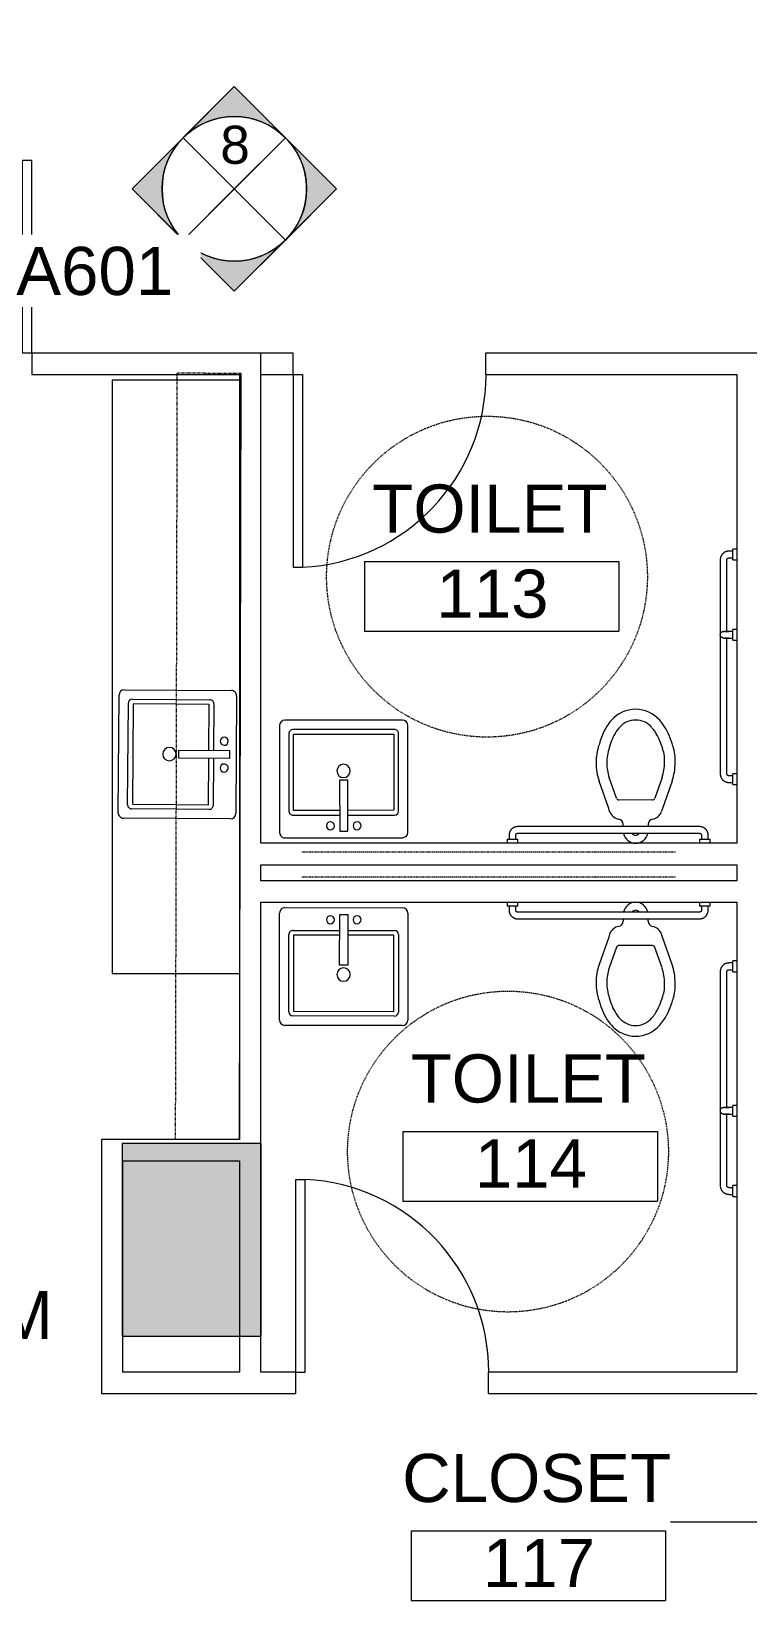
# Model space of a CAD drawing. Header units: inches. Extents: x 41 to 1584, y -595 to 378.
# Drawn here: x 1015.9 to 1149.9, y -391.8 to -98.4 of the extents above; entities that cross this region are included whole.
import ezdxf

# ---------------------------------------------------------------- set-up
doc = ezdxf.new("R2010")
doc.units = ezdxf.units.IN
doc.header["$MEASUREMENT"] = 0
for name, pattern in [('Demolished 3_16_', [0.28125, 0.1875, -0.09375]), ('Hidden 1_8_', [0.1875, 0.125, -0.0625]), ('Overhead', [0.15625, 0.09375, -0.0625])]:
    doc.linetypes.add(name, pattern=pattern)
for name, color, linetype, lineweight in [('A-AREA-IDEN', 2, 'Continuous', 20), ('A-DETL', 90, 'Continuous', 9), ('A-DETL-DEMO', 6, 'Demolished 3_16_', 9), ('A-DETL-GENF', 92, 'Continuous', 9), ('A-DETL-HDLN', 90, 'Hidden 1_8_', 9), ('A-DOOR', 31, 'Continuous', 13), ('A-WALL', 113, 'Continuous', 13), ('G-ANNO-SYMB', 111, 'Continuous', 9), ('P-SANR-FIXT', 6, 'Continuous', 13), ('Q-CASE', 31, 'Continuous', 13), ('Q-SPCQ', 91, 'Continuous', 13)]:
    doc.layers.add(name, color=color, linetype=linetype, lineweight=lineweight)
doc.styles.add('Arial_1', font='arial.ttf', dxfattribs={"height": 9})
doc.styles.add('Arial_2', font='arial.ttf', dxfattribs={"height": 7.125})

# ---------------------------------------------------------------- blocks, each defined once
blk = doc.blocks.new('Upper Cabinet - Standard Upper Cabinet-2101312-New Construction - Partition Plan')
at = {"layer": 'Q-CASE'}
blk.add_line((95.92, 0), (-47.26, 0), dxfattribs=at)
at = {"layer": 'Q-CASE', "linetype": 'Overhead', "lineweight": 9}
for p, q in [((-47.26, 0), (-47.26, -12)), ((95.92, -12), (95.92, 0)), ((-47.26, -12), (95.92, -12))]:
    blk.add_line(p, q, dxfattribs=at)
blk = doc.blocks.new('Sink-Single - 2D - Default-492951-New Construction - Partition Plan')
at = {"layer": 'P-SANR-FIXT'}
for p, q in [((-11, 23.5), (11, 23.5)), ((-12, 12.19), (-12, 22.5)), ((-0.76, 12.75), (-0.76, 22.25)), ((-0.76, 22.25), (0.74, 22.25)), ((0.74, 22.25), (0.74, 12.75)), ((12, 22.5), (12, 12.31)), ((-10.25, 12.2), (-10.25, 18.5)), ((-9.5, 19.25), (-0.76, 19.25)), ((-0.76, 18.37), (-9.37, 18.37)), ((-9.37, 18.37), (-9.37, 12.21)), ((0.74, 19.25), (9.5, 19.25)), ((9.38, 18.37), (0.74, 18.37)), ((9.38, 12.29), (9.38, 18.37)), ((10.25, 18.5), (10.25, 12.3)), ((-12, 2.5), (-12, 12.19)), ((-10.25, 4), (-10.25, 12.2)), ((-9.37, 12.21), (-9.37, 4.13)), ((0.74, 12.75), (-0.76, 12.75)), ((9.38, 4.13), (9.38, 12.29)), ((10.25, 12.3), (10.25, 4)), ((12, 12.31), (12, 2.5)), ((9.5, 3.25), (-9.5, 3.25)), ((-9.37, 4.13), (9.38, 4.13)), ((11, 1.5), (-11, 1.5))]:
    blk.add_line(p, q, dxfattribs=at)
for centre, radius, start, end in [((-11, 22.5), 1, 90, 135), ((11, 22.5), 1, 0, 90), ((-11, 22.5), 1, 135, 180), ((-2.5, 21.25), 0.75, 0, 180), ((-2.5, 21.25), 0.75, 180, 0), ((2.5, 21.25), 0.75, 135, 180), ((2.5, 21.25), 0.75, 180, 0), ((2.5, 21.25), 0.75, 0, 135), ((-9.5, 18.5), 0.75, 135, 180), ((-9.5, 18.5), 0.75, 90, 135), ((9.5, 18.5), 0.75, 45, 90), ((9.5, 18.5), 0.75, 0, 45), ((-0.03, 11), 1.25, 0, 180), ((-0.03, 11), 1.25, 180, 0), ((-9.5, 4), 0.75, 180, 270), ((9.5, 4), 0.75, 270, 0), ((-11, 2.5), 1, 180, 270), ((11, 2.5), 1, 270, 360)]:
    blk.add_arc(centre, radius, start, end, dxfattribs=at)
blk = doc.blocks.new('Single-Flush - 36_ x 84_-1510128-New Construction - Partition Plan')
at = {"layer": 'A-DOOR', "color": 7, "lineweight": 20}
for p, q in [((16.25, 2), (16.25, 38.02)), ((18, 38.02), (16.25, 38.02)), ((18, 2), (18, 38.02)), ((18, 2), (16.25, 2))]:
    blk.add_line(p, q, dxfattribs=at)
at = {"layer": 'A-DOOR', "lineweight": 9}
blk.add_arc((18, 2), 36.07, 92.7812, 180, dxfattribs=at)
blk = doc.blocks.new('Counter Top _No Backsplash_ - Standard Counter Top-2102570-New Construction - Partition Plan')
at = {"layer": 'Q-CASE'}
for p, q in [((63.75, 0), (-47.26, 0)), ((-47.26, 0), (-47.26, -11.84)), ((63.75, 0), (63.75, -12.09)), ((-47.26, -11.84), (-47.26, -23.81)), ((63.75, -12.09), (63.75, -23.81))]:
    blk.add_line(p, q, dxfattribs=at)
blk = doc.blocks.new('Single-Flush - 36_ x 84_-1509972-New Construction - Partition Plan')
at = {"layer": 'A-DOOR', "color": 7, "lineweight": 20}
for p, q in [((16.25, -2), (16.25, -38.02)), ((18, -2), (16.25, -2)), ((18, -2), (18, -38.02)), ((18, -38.02), (16.25, -38.02))]:
    blk.add_line(p, q, dxfattribs=at)
at = {"layer": 'A-DOOR', "lineweight": 9}
blk.add_arc((18, -2), 36.07, 180, 267.2188, dxfattribs=at)
blk = doc.blocks.new('Sink-Single - 2D - Default-V8-New Construction - Partition Plan')
at = {"layer": 'P-SANR-FIXT'}
for p, q in [((-11, 23.5), (11, 23.5)), ((-12, 2.5), (-12, 22.5)), ((-0.76, 12.75), (-0.76, 22.25)), ((-0.76, 22.25), (0.74, 22.25)), ((0.74, 22.25), (0.74, 12.75)), ((12, 22.5), (12, 2.5)), ((-10.25, 4), (-10.25, 18.5)), ((-9.5, 19.25), (-0.76, 19.25)), ((-0.76, 18.37), (-9.37, 18.37)), ((-9.37, 18.37), (-9.37, 4.13)), ((0.74, 19.25), (9.5, 19.25)), ((9.38, 18.37), (0.74, 18.37)), ((9.38, 4.13), (9.38, 18.37)), ((10.25, 18.5), (10.25, 4)), ((0.74, 12.75), (-0.76, 12.75)), ((9.5, 3.25), (-9.5, 3.25)), ((-9.37, 4.13), (9.38, 4.13)), ((11, 1.5), (-11, 1.5))]:
    blk.add_line(p, q, dxfattribs=at)
for centre, radius, start, end in [((-11, 22.5), 1, 90, 180), ((11, 22.5), 1, 0, 90), ((-2.5, 21.25), 0.75, 0, 180), ((-2.5, 21.25), 0.75, 180, 0), ((2.5, 21.25), 0.75, 0, 180), ((2.5, 21.25), 0.75, 180, 0), ((-9.5, 18.5), 0.75, 90, 180), ((9.5, 18.5), 0.75, 0, 90), ((-0.03, 11), 1.25, 0, 180), ((-0.03, 11), 1.25, 180, 0), ((-9.5, 4), 0.75, 180, 270), ((9.5, 4), 0.75, 270, 0), ((-11, 2.5), 1, 180, 270), ((11, 2.5), 1, 270, 360)]:
    blk.add_arc(centre, radius, start, end, dxfattribs=at)
blk = doc.blocks.new('Toilet - Wall-Mounted_Tankless - 2D - ADA-825458-New Construction - Partition Plan')
at = {"layer": 'P-SANR-FIXT'}
for p, q in [((-2.31, -3.11), (-2.31, -3.55)), ((2.31, -3.55), (2.31, -3.1)), ((-5.04, -6.5), (-6.84, -11.63)), ((-4.86, -5.97), (-5.04, -6.5)), ((-3.6, -8.43), (-4.95, -12.28)), ((3.13, -8.09), (-3.13, -8.09)), ((4.95, -12.28), (3.6, -8.43)), ((5.04, -6.5), (4.86, -5.97)), ((6.84, -11.63), (5.04, -6.5))]:
    blk.add_line(p, q, dxfattribs=at)
for centre, radius, start, end in [((0, -2.31), 2.31, 11.7585, 168.344), ((0, -2.31), 0.811, 36.5995, 142.7674), ((-2.77, -6.68), 2.21, 100.2494, 161.027), ((-3.35, -3.48), 1.04, 280.2494, 356.2081), ((3.35, -3.48), 1.04, 183.7919, 259.7506), ((2.77, -6.68), 2.21, 18.973, 79.7506), ((-3.13, -8.59), 0.5, 90, 160.6685), ((3.13, -8.59), 0.5, 19.3315, 90), ((3.12, -15.03), 10.52, 161.1646, 180), ((-3.12, -15.03), 10.52, 360, 18.8354), ((3.12, -15.03), 8.52, 161.2198, 180), ((-3.12, -15.03), 8.52, 359.5484, 18.7802), ((3.12, -15.03), 10.52, 180, 198.8354), ((3.12, -15.03), 8.52, 180, 199.2848), ((-6.53, -14.47), 12.01, 327.8381, 345.0642), ((-0.62, -15.56), 6.05, 340.5901, 4.3884), ((-0.62, -15.56), 8.05, 341.1646, 3.7754), ((5.91, -15.01), 13.2, 194.9626, 211.7838), ((5.91, -15.01), 11.2, 194.6127, 211.5272), ((-6.53, -14.47), 14.01, 327.6462, 344.7553), ((3.98, -15.55), 11.29, 214.6359, 221.2014), ((0, -19.04), 6, 221.2014, 318.7986), ((3.98, -15.55), 9.29, 214.9406, 221.2014), ((0, -19.04), 4, 221.2014, 318.7986), ((-3.98, -15.55), 9.29, 318.7986, 325.121), ((-3.98, -15.55), 11.29, 318.7986, 325.3641)]:
    blk.add_arc(centre, radius, start, end, dxfattribs=at)
blk = doc.blocks.new('Sink-Single - 2D - Default-1642245-New Construction - Partition Plan')
at = {"layer": 'P-SANR-FIXT'}
for p, q in [((-12, -2.5), (-12, -22.5)), ((11, -1.5), (-11, -1.5)), ((12, -22.5), (12, -2.5)), ((-10.25, -4), (-10.25, -18.5)), ((9.5, -3.25), (-9.5, -3.25)), ((-9.37, -18.37), (-9.37, -4.13)), ((-9.37, -4.13), (9.38, -4.13)), ((9.38, -4.13), (9.38, -18.37)), ((10.25, -18.5), (10.25, -4)), ((0.74, -12.75), (-0.76, -12.75)), ((-0.76, -12.75), (-0.76, -22.25)), ((0.74, -22.25), (0.74, -12.75)), ((-9.5, -19.25), (-0.76, -19.25)), ((-0.76, -18.37), (-9.37, -18.37)), ((9.38, -18.37), (0.74, -18.37)), ((0.74, -19.25), (9.5, -19.25)), ((-0.76, -22.25), (0.74, -22.25)), ((-11, -23.5), (11, -23.5))]:
    blk.add_line(p, q, dxfattribs=at)
for centre, radius, start, end in [((-11, -2.5), 1, 90, 180), ((11, -2.5), 1, 0, 90), ((-9.5, -4), 0.75, 90, 180), ((9.5, -4), 0.75, 360, 90), ((-0.03, -11), 1.25, 360, 180), ((-0.03, -11), 1.25, 180, 360), ((-9.5, -18.5), 0.75, 180, 270), ((-2.5, -21.25), 0.75, 360, 180), ((2.5, -21.25), 0.75, 360, 180), ((9.5, -18.5), 0.75, 270, 0), ((-11, -22.5), 1, 180, 270), ((-2.5, -21.25), 0.75, 180, 360), ((2.5, -21.25), 0.75, 180, 360), ((11, -22.5), 1, 270, 0)]:
    blk.add_arc(centre, radius, start, end, dxfattribs=at)
blk = doc.blocks.new('Toilet - Wall-Mounted_Tankless - 2D - ADA-V9-New Construction - Partition Plan')
at = {"layer": 'P-SANR-FIXT'}
for p, q in [((-3.6, 8.43), (-4.95, 12.28)), ((4.95, 12.28), (3.6, 8.43)), ((-5.04, 6.5), (-6.84, 11.63)), ((6.84, 11.63), (5.04, 6.5)), ((-4.86, 5.97), (-5.04, 6.5)), ((3.13, 8.09), (-3.13, 8.09)), ((5.04, 6.5), (4.86, 5.97)), ((-2.31, 3.11), (-2.31, 3.55)), ((2.31, 3.55), (2.31, 3.1))]:
    blk.add_line(p, q, dxfattribs=at)
for centre, radius, start, end in [((0, 19.04), 6, 41.2014, 138.7986), ((5.91, 15.01), 13.2, 148.2162, 165.0374), ((3.98, 15.55), 11.29, 138.7986, 145.3641), ((5.91, 15.01), 11.2, 148.4728, 165.3873), ((3.98, 15.55), 9.29, 138.7986, 145.0594), ((0, 19.04), 4, 41.2014, 138.7986), ((-3.98, 15.55), 9.29, 34.879, 41.2014), ((-6.53, 14.47), 12.01, 14.9358, 32.1619), ((-3.98, 15.55), 11.29, 34.6359, 41.2014), ((-6.53, 14.47), 14.01, 15.2447, 32.3538), ((3.12, 15.03), 10.52, 161.1646, 180), ((3.12, 15.03), 8.52, 160.7152, 180), ((-0.62, 15.56), 8.05, 356.2246, 18.8354), ((3.12, 15.03), 10.52, 180, 198.8354), ((3.12, 15.03), 8.52, 180, 198.7802), ((-3.12, 15.03), 8.52, 341.2198, 0.4516), ((-0.62, 15.56), 6.05, 355.6116, 19.4099), ((-3.12, 15.03), 10.52, 341.1646, 0), ((-2.77, 6.68), 2.21, 198.973, 259.7506), ((-3.13, 8.59), 0.5, 199.3315, 270), ((3.13, 8.59), 0.5, 270, 340.6685), ((2.77, 6.68), 2.21, 280.2494, 341.027), ((-3.35, 3.48), 1.04, 3.7919, 79.7506), ((3.35, 3.48), 1.04, 100.2494, 176.2081), ((0, 2.31), 2.31, 191.656, 348.2415), ((0, 2.31), 0.811, 217.2326, 323.4005)]:
    blk.add_arc(centre, radius, start, end, dxfattribs=at)
blk = doc.blocks.new('ADA - toilet_3-piece_grab_bars - 17_ Seat Height-2081912-New Construction - Partition Plan')
at = {"layer": 'Q-SPCQ', "lineweight": 9}
for p, q in [((-9.06, -2), (-9.06, -2.75)), ((-7.06, -2.75), (-9.06, -2.75)), ((-8.68, -2.75), (-8.68, -3.5)), ((-7.43, -3.5), (-7.43, -2.75)), ((-7.06, -2.75), (-7.06, -2)), ((26.94, -2), (26.94, -2.75)), ((28.94, -2.75), (26.94, -2.75)), ((27.32, -2.75), (27.32, -3.5)), ((28.57, -3.5), (28.57, -2.75)), ((28.94, -2.75), (28.94, -2)), ((26.94, -3.88), (-7.06, -3.88)), ((-7.06, -5.13), (26.94, -5.13)), ((33.19, -13.37), (32.44, -13.37)), ((32.44, -14.63), (33.19, -14.63)), ((33.94, -13), (33.19, -13)), ((33.19, -15), (33.19, -13)), ((30.82, -15), (30.82, -55)), ((32.07, -40.38), (32.07, -15)), ((33.19, -15), (33.94, -15)), ((33.19, -40.38), (32.44, -40.38)), ((33.19, -40.38), (32.44, -40.38)), ((33.94, -40), (33.19, -40)), ((33.19, -42), (33.19, -40)), ((33.94, -40), (33.94, -42)), ((32.07, -55), (32.07, -41.61)), ((32.44, -41.63), (33.19, -41.63)), ((32.44, -41.63), (33.19, -41.63)), ((33.19, -42), (33.94, -42)), ((33.19, -55.38), (32.44, -55.38)), ((33.94, -55), (33.19, -55)), ((33.19, -57), (33.19, -55)), ((32.44, -56.63), (33.19, -56.63)), ((33.19, -57), (33.94, -57))]:
    blk.add_line(p, q, dxfattribs=at)
at = {"layer": 'Q-SPCQ', "lineweight": 9, "flags": 128}
for points in [[(-8.68, -3.5), (-8.68, -3.56), (-8.68, -3.63), (-8.67, -3.69), (-8.66, -3.76), (-8.65, -3.82), (-8.64, -3.89), (-8.62, -3.95), (-8.6, -4.01), (-8.58, -4.07), (-8.56, -4.13), (-8.53, -4.19), (-8.5, -4.25), (-8.47, -4.31), (-8.44, -4.36), (-8.4, -4.42), (-8.36, -4.47), (-8.32, -4.52), (-8.28, -4.57), (-8.24, -4.62), (-8.19, -4.67), (-8.14, -4.71), (-8.09, -4.75), (-8.04, -4.79), (-7.99, -4.83), (-7.94, -4.87), (-7.88, -4.9), (-7.82, -4.93), (-7.77, -4.96), (-7.71, -4.99), (-7.65, -5.01), (-7.59, -5.04), (-7.52, -5.06), (-7.46, -5.07), (-7.4, -5.09), (-7.34, -5.1), (-7.27, -5.11), (-7.21, -5.12), (-7.14, -5.12), (-7.08, -5.13), (-7.06, -5.13)], [(-7.06, -3.88), (-7.07, -3.87), (-7.09, -3.87), (-7.1, -3.87), (-7.12, -3.87), (-7.13, -3.87), (-7.15, -3.86), (-7.16, -3.86), (-7.18, -3.86), (-7.19, -3.85), (-7.2, -3.85), (-7.22, -3.84), (-7.23, -3.83), (-7.25, -3.83), (-7.26, -3.82), (-7.27, -3.81), (-7.28, -3.8), (-7.29, -3.79), (-7.31, -3.78), (-7.32, -3.77), (-7.33, -3.76), (-7.34, -3.75), (-7.35, -3.74), (-7.36, -3.73), (-7.37, -3.72), (-7.37, -3.7), (-7.38, -3.69), (-7.39, -3.68), (-7.4, -3.66), (-7.4, -3.65), (-7.41, -3.64), (-7.41, -3.62), (-7.42, -3.61), (-7.42, -3.59), (-7.43, -3.58), (-7.43, -3.56), (-7.43, -3.55), (-7.43, -3.53), (-7.43, -3.52), (-7.43, -3.5), (-7.43, -3.5)], [(26.94, -5.13), (27.01, -5.12), (27.07, -5.12), (27.14, -5.11), (27.2, -5.1), (27.26, -5.09), (27.33, -5.08), (27.39, -5.06), (27.45, -5.04), (27.51, -5.02), (27.57, -5), (27.63, -4.97), (27.69, -4.94), (27.75, -4.91), (27.8, -4.88), (27.86, -4.84), (27.91, -4.8), (27.96, -4.76), (28.01, -4.72), (28.06, -4.68), (28.11, -4.63), (28.15, -4.58), (28.19, -4.54), (28.23, -4.48), (28.27, -4.43), (28.31, -4.38), (28.34, -4.32), (28.37, -4.27), (28.4, -4.21), (28.43, -4.15), (28.46, -4.09), (28.48, -4.03), (28.5, -3.97), (28.52, -3.9), (28.53, -3.84), (28.54, -3.78), (28.55, -3.71), (28.56, -3.65), (28.56, -3.58), (28.57, -3.52), (28.57, -3.5)], [(27.32, -3.5), (27.32, -3.51), (27.31, -3.53), (27.31, -3.54), (27.31, -3.56), (27.31, -3.57), (27.31, -3.59), (27.3, -3.6), (27.3, -3.62), (27.29, -3.63), (27.29, -3.65), (27.28, -3.66), (27.27, -3.67), (27.27, -3.69), (27.26, -3.7), (27.25, -3.71), (27.24, -3.72), (27.23, -3.74), (27.22, -3.75), (27.21, -3.76), (27.2, -3.77), (27.19, -3.78), (27.18, -3.79), (27.17, -3.8), (27.16, -3.81), (27.14, -3.82), (27.13, -3.82), (27.12, -3.83), (27.1, -3.84), (27.09, -3.84), (27.08, -3.85), (27.06, -3.85), (27.05, -3.86), (27.03, -3.86), (27.02, -3.87), (27, -3.87), (26.99, -3.87), (26.98, -3.87), (26.96, -3.87), (26.95, -3.88), (26.94, -3.88)], [(32.44, -13.37), (32.38, -13.38), (32.31, -13.38), (32.25, -13.39), (32.18, -13.4), (32.12, -13.41), (32.05, -13.42), (31.99, -13.44), (31.93, -13.46), (31.87, -13.48), (31.81, -13.5), (31.75, -13.53), (31.69, -13.56), (31.63, -13.59), (31.58, -13.62), (31.52, -13.66), (31.47, -13.7), (31.42, -13.74), (31.37, -13.78), (31.32, -13.82), (31.28, -13.87), (31.23, -13.92), (31.19, -13.96), (31.15, -14.02), (31.11, -14.07), (31.07, -14.12), (31.04, -14.18), (31.01, -14.23), (30.98, -14.29), (30.95, -14.35), (30.93, -14.41), (30.9, -14.47), (30.88, -14.53), (30.87, -14.6), (30.85, -14.66), (30.84, -14.72), (30.83, -14.79), (30.82, -14.85), (30.82, -14.92), (30.82, -14.98), (30.82, -15)], [(32.07, -15), (32.07, -14.99), (32.07, -14.97), (32.07, -14.96), (32.07, -14.94), (32.07, -14.93), (32.08, -14.91), (32.08, -14.9), (32.09, -14.88), (32.09, -14.87), (32.1, -14.85), (32.1, -14.84), (32.11, -14.83), (32.12, -14.81), (32.12, -14.8), (32.13, -14.79), (32.14, -14.78), (32.15, -14.76), (32.16, -14.75), (32.17, -14.74), (32.18, -14.73), (32.19, -14.72), (32.2, -14.71), (32.21, -14.7), (32.23, -14.69), (32.24, -14.68), (32.25, -14.68), (32.26, -14.67), (32.28, -14.66), (32.29, -14.66), (32.31, -14.65), (32.32, -14.65), (32.33, -14.64), (32.35, -14.64), (32.36, -14.63), (32.38, -14.63), (32.39, -14.63), (32.41, -14.63), (32.42, -14.63), (32.44, -14.63), (32.44, -14.63)], [(30.83, -40.88), (30.83, -40.85), (30.84, -40.83), (30.85, -40.8), (30.86, -40.78), (30.87, -40.76), (30.88, -40.73), (30.89, -40.71), (30.9, -40.69), (30.91, -40.67), (30.93, -40.65), (30.94, -40.63), (30.96, -40.61), (30.97, -40.59), (30.99, -40.57), (31.01, -40.55), (31.02, -40.53), (31.04, -40.52), (31.06, -40.5), (31.08, -40.49), (31.1, -40.47), (31.12, -40.46), (31.15, -40.45), (31.17, -40.44), (31.19, -40.43), (31.21, -40.42), (31.24, -40.41), (31.26, -40.4), (31.29, -40.39), (31.31, -40.39), (31.33, -40.38), (31.36, -40.38), (31.38, -40.38), (31.41, -40.38), (31.43, -40.38), (31.44, -40.38)], [(31.44, -40.38), (31.44, -40.38), (31.44, -40.38), (31.45, -40.38), (31.45, -40.38), (31.46, -40.38)], [(32.44, -40.38), (32.4, -40.38), (32.36, -40.38), (32.32, -40.38), (32.28, -40.38), (32.24, -40.38), (32.2, -40.38), (32.16, -40.38), (32.13, -40.38), (32.09, -40.38), (32.05, -40.38), (32.02, -40.38), (31.98, -40.38), (31.94, -40.38), (31.91, -40.38), (31.88, -40.38), (31.84, -40.38), (31.81, -40.38), (31.78, -40.38), (31.75, -40.38), (31.72, -40.38), (31.7, -40.38), (31.67, -40.38), (31.65, -40.38), (31.62, -40.38), (31.6, -40.38), (31.58, -40.38), (31.56, -40.38), (31.54, -40.38), (31.52, -40.38), (31.51, -40.38), (31.5, -40.38), (31.48, -40.38), (31.47, -40.38), (31.46, -40.38), (31.46, -40.38), (31.45, -40.38), (31.45, -40.38), (31.44, -40.38), (31.44, -40.38)], [(31.69, -40.38), (31.72, -40.38), (31.74, -40.38), (31.77, -40.38), (31.8, -40.38), (31.84, -40.38), (31.87, -40.38), (31.9, -40.38), (31.93, -40.38), (31.97, -40.38), (32.01, -40.38), (32.04, -40.38), (32.08, -40.38), (32.12, -40.38), (32.15, -40.38), (32.19, -40.38), (32.23, -40.38), (32.27, -40.38), (32.31, -40.38), (32.35, -40.38), (32.39, -40.38), (32.43, -40.38), (32.44, -40.38)], [(31.44, -41.63), (31.42, -41.62), (31.39, -41.62), (31.37, -41.62), (31.34, -41.62), (31.32, -41.61), (31.29, -41.61), (31.27, -41.6), (31.24, -41.59), (31.22, -41.58), (31.2, -41.58), (31.17, -41.57), (31.15, -41.55), (31.13, -41.54), (31.11, -41.53), (31.09, -41.52), (31.07, -41.5), (31.05, -41.49), (31.03, -41.47), (31.01, -41.45), (30.99, -41.44), (30.98, -41.42), (30.96, -41.4), (30.94, -41.38), (30.93, -41.36), (30.92, -41.34), (30.9, -41.32), (30.89, -41.29), (30.88, -41.27), (30.87, -41.25), (30.86, -41.23), (30.85, -41.2), (30.84, -41.18), (30.84, -41.16), (30.83, -41.13), (30.83, -41.11)], [(31.46, -41.63), (31.46, -41.63), (31.45, -41.63), (31.45, -41.63), (31.44, -41.63), (31.44, -41.63)], [(31.44, -41.63), (31.44, -41.63), (31.44, -41.63), (31.45, -41.63), (31.45, -41.63), (31.46, -41.63), (31.47, -41.63), (31.48, -41.63), (31.49, -41.63), (31.51, -41.63), (31.52, -41.63), (31.54, -41.63), (31.55, -41.63), (31.57, -41.63), (31.59, -41.63), (31.62, -41.63), (31.64, -41.63), (31.66, -41.63), (31.69, -41.63), (31.72, -41.63), (31.74, -41.63), (31.77, -41.63), (31.8, -41.63), (31.84, -41.63), (31.87, -41.63), (31.9, -41.63), (31.93, -41.63), (31.97, -41.63), (32.01, -41.63), (32.04, -41.63), (32.08, -41.63), (32.12, -41.63), (32.15, -41.63), (32.19, -41.63), (32.23, -41.63), (32.27, -41.63), (32.31, -41.63), (32.35, -41.63), (32.39, -41.63), (32.43, -41.63), (32.44, -41.63)], [(32.44, -41.63), (32.4, -41.63), (32.36, -41.63), (32.32, -41.63), (32.28, -41.63), (32.24, -41.63), (32.2, -41.63), (32.16, -41.63), (32.13, -41.63), (32.09, -41.63), (32.05, -41.63), (32.02, -41.63), (31.98, -41.63), (31.94, -41.63), (31.91, -41.63), (31.88, -41.63), (31.84, -41.63), (31.81, -41.63), (31.78, -41.63), (31.75, -41.63), (31.72, -41.63), (31.7, -41.63), (31.67, -41.63)], [(30.82, -55), (30.82, -55.06), (30.82, -55.13), (30.83, -55.19), (30.84, -55.26), (30.85, -55.32), (30.86, -55.39), (30.88, -55.45), (30.9, -55.51), (30.92, -55.57), (30.94, -55.63), (30.97, -55.69), (31, -55.75), (31.03, -55.81), (31.06, -55.86), (31.1, -55.92), (31.14, -55.97), (31.18, -56.02), (31.22, -56.07), (31.26, -56.12), (31.31, -56.17), (31.36, -56.21), (31.41, -56.25), (31.46, -56.29), (31.51, -56.33), (31.56, -56.37), (31.62, -56.4), (31.68, -56.43), (31.73, -56.46), (31.79, -56.49), (31.85, -56.51), (31.91, -56.54), (31.98, -56.56), (32.04, -56.57), (32.1, -56.59), (32.16, -56.6), (32.23, -56.61), (32.29, -56.62), (32.36, -56.62), (32.42, -56.63), (32.44, -56.63)], [(32.44, -55.38), (32.43, -55.37), (32.41, -55.37), (32.4, -55.37), (32.38, -55.37), (32.37, -55.37), (32.35, -55.36), (32.34, -55.36), (32.32, -55.36), (32.31, -55.35), (32.3, -55.35), (32.28, -55.34), (32.27, -55.33), (32.25, -55.33), (32.24, -55.32), (32.23, -55.31), (32.22, -55.3), (32.21, -55.29), (32.19, -55.28), (32.18, -55.27), (32.17, -55.26), (32.16, -55.25), (32.15, -55.24), (32.14, -55.23), (32.13, -55.22), (32.13, -55.2), (32.12, -55.19), (32.11, -55.18), (32.1, -55.16), (32.1, -55.15), (32.09, -55.14), (32.09, -55.12), (32.08, -55.11), (32.08, -55.09), (32.07, -55.08), (32.07, -55.06), (32.07, -55.05), (32.07, -55.03), (32.07, -55.02), (32.07, -55), (32.07, -55)]]:
    blk.add_lwpolyline(points, dxfattribs=at)
blk = doc.blocks.new('ADA - toilet_3-piece_grab_bars - 17_ Seat Height-V10-New Construction - Partition Plan')
at = {"layer": 'Q-SPCQ', "lineweight": 9}
for p, q in [((33.19, 56.62), (32.44, 56.62)), ((33.94, 57), (33.19, 57)), ((33.19, 55), (33.19, 57)), ((30.82, 55), (30.82, 15)), ((32.07, 41.61), (32.07, 55)), ((32.44, 55.37), (33.19, 55.37)), ((33.19, 55), (33.94, 55)), ((33.19, 41.62), (32.44, 41.62)), ((33.19, 41.62), (32.44, 41.62)), ((33.94, 42), (33.19, 42)), ((33.19, 40), (33.19, 42)), ((33.94, 42), (33.94, 40)), ((32.07, 15), (32.07, 40.38)), ((32.44, 40.37), (33.19, 40.37)), ((32.44, 40.37), (33.19, 40.37)), ((33.19, 40), (33.94, 40)), ((33.94, 15), (33.19, 15)), ((33.19, 13), (33.19, 15)), ((33.19, 14.62), (32.44, 14.62)), ((32.44, 13.37), (33.19, 13.37)), ((33.19, 13), (33.94, 13)), ((-8.68, 3.5), (-8.68, 2.75)), ((-7.43, 2.75), (-7.43, 3.5)), ((26.94, 5.12), (-7.06, 5.12)), ((-7.06, 3.87), (26.94, 3.87)), ((27.32, 3.5), (27.32, 2.75)), ((28.57, 2.75), (28.57, 3.5)), ((-9.06, 2.75), (-9.06, 2)), ((-9.06, 2.75), (-7.06, 2.75)), ((-7.06, 2), (-7.06, 2.75)), ((26.94, 2.75), (26.94, 2)), ((26.94, 2.75), (28.94, 2.75)), ((28.94, 2), (28.94, 2.75))]:
    blk.add_line(p, q, dxfattribs=at)
at = {"layer": 'Q-SPCQ', "lineweight": 9, "flags": 128}
for points in [[(32.44, 56.62), (32.38, 56.62), (32.31, 56.62), (32.25, 56.61), (32.18, 56.6), (32.12, 56.59), (32.05, 56.58), (31.99, 56.56), (31.93, 56.54), (31.87, 56.52), (31.81, 56.5), (31.75, 56.47), (31.69, 56.44), (31.63, 56.41), (31.58, 56.38), (31.52, 56.34), (31.47, 56.3), (31.42, 56.26), (31.37, 56.22), (31.32, 56.18), (31.28, 56.13), (31.23, 56.08), (31.19, 56.04), (31.15, 55.98), (31.11, 55.93), (31.07, 55.88), (31.04, 55.82), (31.01, 55.77), (30.98, 55.71), (30.95, 55.65), (30.93, 55.59), (30.9, 55.53), (30.88, 55.47), (30.87, 55.4), (30.85, 55.34), (30.84, 55.28), (30.83, 55.21), (30.82, 55.15), (30.82, 55.08), (30.82, 55.02), (30.82, 55)], [(32.07, 55), (32.07, 55.01), (32.07, 55.03), (32.07, 55.04), (32.07, 55.06), (32.07, 55.07), (32.08, 55.09), (32.08, 55.1), (32.09, 55.12), (32.09, 55.13), (32.1, 55.15), (32.1, 55.16), (32.11, 55.17), (32.12, 55.19), (32.12, 55.2), (32.13, 55.21), (32.14, 55.22), (32.15, 55.24), (32.16, 55.25), (32.17, 55.26), (32.18, 55.27), (32.19, 55.28), (32.2, 55.29), (32.21, 55.3), (32.23, 55.31), (32.24, 55.32), (32.25, 55.32), (32.26, 55.33), (32.28, 55.34), (32.29, 55.34), (32.31, 55.35), (32.32, 55.35), (32.33, 55.36), (32.35, 55.36), (32.36, 55.37), (32.38, 55.37), (32.39, 55.37), (32.41, 55.37), (32.42, 55.37), (32.44, 55.37), (32.44, 55.37)], [(30.83, 41.12), (30.83, 41.15), (30.84, 41.17), (30.85, 41.2), (30.86, 41.22), (30.87, 41.24), (30.88, 41.27), (30.89, 41.29), (30.9, 41.31), (30.91, 41.33), (30.93, 41.35), (30.94, 41.37), (30.96, 41.39), (30.97, 41.41), (30.99, 41.43), (31.01, 41.45), (31.02, 41.47), (31.04, 41.48), (31.06, 41.5), (31.08, 41.51), (31.1, 41.53), (31.12, 41.54), (31.15, 41.55), (31.17, 41.56), (31.19, 41.57), (31.21, 41.58), (31.24, 41.59), (31.26, 41.6), (31.29, 41.61), (31.31, 41.61), (31.33, 41.62), (31.36, 41.62), (31.38, 41.62), (31.41, 41.62), (31.43, 41.62), (31.44, 41.62)], [(31.44, 41.62), (31.44, 41.62), (31.44, 41.62), (31.45, 41.62), (31.45, 41.62), (31.46, 41.62)], [(32.44, 41.62), (32.4, 41.62), (32.36, 41.62), (32.32, 41.62), (32.28, 41.62), (32.24, 41.62), (32.2, 41.62), (32.16, 41.62), (32.13, 41.62), (32.09, 41.62), (32.05, 41.62), (32.02, 41.62), (31.98, 41.62), (31.94, 41.62), (31.91, 41.62), (31.88, 41.62), (31.84, 41.62), (31.81, 41.62), (31.78, 41.62), (31.75, 41.62), (31.72, 41.62), (31.7, 41.62), (31.67, 41.62), (31.65, 41.62), (31.62, 41.62), (31.6, 41.62), (31.58, 41.62), (31.56, 41.62), (31.54, 41.62), (31.52, 41.62), (31.51, 41.62), (31.5, 41.62), (31.48, 41.62), (31.47, 41.62), (31.46, 41.62), (31.46, 41.62), (31.45, 41.62), (31.45, 41.62), (31.44, 41.62), (31.44, 41.62)], [(31.69, 41.62), (31.72, 41.62), (31.74, 41.62), (31.77, 41.62), (31.8, 41.62), (31.84, 41.62), (31.87, 41.62), (31.9, 41.62), (31.93, 41.62), (31.97, 41.62), (32.01, 41.62), (32.04, 41.62), (32.08, 41.62), (32.12, 41.62), (32.15, 41.62), (32.19, 41.62), (32.23, 41.62), (32.27, 41.62), (32.31, 41.62), (32.35, 41.62), (32.39, 41.62), (32.43, 41.62), (32.44, 41.62)], [(31.44, 40.37), (31.42, 40.38), (31.39, 40.38), (31.37, 40.38), (31.34, 40.38), (31.32, 40.39), (31.29, 40.39), (31.27, 40.4), (31.24, 40.41), (31.22, 40.42), (31.2, 40.42), (31.17, 40.43), (31.15, 40.45), (31.13, 40.46), (31.11, 40.47), (31.09, 40.48), (31.07, 40.5), (31.05, 40.51), (31.03, 40.53), (31.01, 40.55), (30.99, 40.56), (30.98, 40.58), (30.96, 40.6), (30.94, 40.62), (30.93, 40.64), (30.92, 40.66), (30.9, 40.68), (30.89, 40.71), (30.88, 40.73), (30.87, 40.75), (30.86, 40.77), (30.85, 40.8), (30.84, 40.82), (30.84, 40.84), (30.83, 40.87), (30.83, 40.89)], [(31.46, 40.37), (31.46, 40.37), (31.45, 40.37), (31.45, 40.37), (31.44, 40.37), (31.44, 40.37)], [(31.44, 40.37), (31.44, 40.37), (31.44, 40.37), (31.45, 40.37), (31.45, 40.37), (31.46, 40.37), (31.47, 40.37), (31.48, 40.37), (31.49, 40.37), (31.51, 40.37), (31.52, 40.37), (31.54, 40.37), (31.55, 40.37), (31.57, 40.37), (31.59, 40.37), (31.62, 40.37), (31.64, 40.37), (31.66, 40.37), (31.69, 40.37), (31.72, 40.37), (31.74, 40.37), (31.77, 40.37), (31.8, 40.37), (31.84, 40.37), (31.87, 40.37), (31.9, 40.37), (31.93, 40.37), (31.97, 40.37), (32.01, 40.37), (32.04, 40.37), (32.08, 40.37), (32.12, 40.37), (32.15, 40.37), (32.19, 40.37), (32.23, 40.37), (32.27, 40.37), (32.31, 40.37), (32.35, 40.37), (32.39, 40.37), (32.43, 40.37), (32.44, 40.37)], [(32.44, 40.37), (32.4, 40.37), (32.36, 40.37), (32.32, 40.37), (32.28, 40.37), (32.24, 40.37), (32.2, 40.37), (32.16, 40.37), (32.13, 40.37), (32.09, 40.37), (32.05, 40.37), (32.02, 40.37), (31.98, 40.37), (31.94, 40.37), (31.91, 40.37), (31.88, 40.37), (31.84, 40.37), (31.81, 40.37), (31.78, 40.37), (31.75, 40.37), (31.72, 40.37), (31.7, 40.37), (31.67, 40.37)], [(30.82, 15), (30.82, 14.94), (30.82, 14.87), (30.83, 14.81), (30.84, 14.74), (30.85, 14.68), (30.86, 14.61), (30.88, 14.55), (30.9, 14.49), (30.92, 14.43), (30.94, 14.37), (30.97, 14.31), (31, 14.25), (31.03, 14.19), (31.06, 14.14), (31.1, 14.08), (31.14, 14.03), (31.18, 13.98), (31.22, 13.93), (31.26, 13.88), (31.31, 13.83), (31.36, 13.79), (31.41, 13.75), (31.46, 13.71), (31.51, 13.67), (31.56, 13.63), (31.62, 13.6), (31.68, 13.57), (31.73, 13.54), (31.79, 13.51), (31.85, 13.49), (31.91, 13.46), (31.98, 13.44), (32.04, 13.43), (32.1, 13.41), (32.16, 13.4), (32.23, 13.39), (32.29, 13.38), (32.36, 13.38), (32.42, 13.37), (32.44, 13.37)], [(32.44, 14.62), (32.43, 14.63), (32.41, 14.63), (32.4, 14.63), (32.38, 14.63), (32.37, 14.63), (32.35, 14.64), (32.34, 14.64), (32.32, 14.64), (32.31, 14.65), (32.3, 14.65), (32.28, 14.66), (32.27, 14.67), (32.25, 14.67), (32.24, 14.68), (32.23, 14.69), (32.22, 14.7), (32.21, 14.71), (32.19, 14.72), (32.18, 14.73), (32.17, 14.74), (32.16, 14.75), (32.15, 14.76), (32.14, 14.77), (32.13, 14.78), (32.13, 14.8), (32.12, 14.81), (32.11, 14.82), (32.1, 14.84), (32.1, 14.85), (32.09, 14.86), (32.09, 14.88), (32.08, 14.89), (32.08, 14.91), (32.07, 14.92), (32.07, 14.94), (32.07, 14.95), (32.07, 14.97), (32.07, 14.98), (32.07, 15), (32.07, 15)], [(-7.06, 5.12), (-7.12, 5.12), (-7.19, 5.12), (-7.25, 5.11), (-7.32, 5.1), (-7.38, 5.09), (-7.45, 5.08), (-7.51, 5.06), (-7.57, 5.04), (-7.63, 5.02), (-7.69, 5), (-7.75, 4.97), (-7.81, 4.94), (-7.87, 4.91), (-7.92, 4.88), (-7.98, 4.84), (-8.03, 4.8), (-8.08, 4.76), (-8.13, 4.72), (-8.18, 4.68), (-8.22, 4.63), (-8.27, 4.58), (-8.31, 4.54), (-8.35, 4.48), (-8.39, 4.43), (-8.43, 4.38), (-8.46, 4.32), (-8.49, 4.27), (-8.52, 4.21), (-8.55, 4.15), (-8.57, 4.09), (-8.6, 4.03), (-8.62, 3.97), (-8.63, 3.9), (-8.65, 3.84), (-8.66, 3.78), (-8.67, 3.71), (-8.68, 3.65), (-8.68, 3.58), (-8.68, 3.52), (-8.68, 3.5)], [(-7.43, 3.5), (-7.43, 3.51), (-7.43, 3.53), (-7.43, 3.54), (-7.43, 3.56), (-7.43, 3.57), (-7.42, 3.59), (-7.42, 3.6), (-7.41, 3.62), (-7.41, 3.63), (-7.4, 3.65), (-7.4, 3.66), (-7.39, 3.67), (-7.38, 3.69), (-7.38, 3.7), (-7.37, 3.71), (-7.36, 3.72), (-7.35, 3.74), (-7.34, 3.75), (-7.33, 3.76), (-7.32, 3.77), (-7.31, 3.78), (-7.3, 3.79), (-7.29, 3.8), (-7.27, 3.81), (-7.26, 3.82), (-7.25, 3.82), (-7.24, 3.83), (-7.22, 3.84), (-7.21, 3.84), (-7.19, 3.85), (-7.18, 3.85), (-7.17, 3.86), (-7.15, 3.86), (-7.14, 3.87), (-7.12, 3.87), (-7.11, 3.87), (-7.09, 3.87), (-7.08, 3.87), (-7.06, 3.87), (-7.06, 3.87)], [(28.57, 3.5), (28.56, 3.56), (28.56, 3.63), (28.55, 3.69), (28.55, 3.76), (28.53, 3.82), (28.52, 3.89), (28.5, 3.95), (28.48, 4.01), (28.46, 4.07), (28.44, 4.13), (28.41, 4.19), (28.38, 4.25), (28.35, 4.31), (28.32, 4.36), (28.28, 4.42), (28.24, 4.47), (28.2, 4.52), (28.16, 4.57), (28.12, 4.62), (28.07, 4.67), (28.03, 4.71), (27.98, 4.75), (27.93, 4.79), (27.87, 4.83), (27.82, 4.87), (27.76, 4.9), (27.71, 4.93), (27.65, 4.96), (27.59, 4.99), (27.53, 5.01), (27.47, 5.04), (27.41, 5.06), (27.34, 5.07), (27.28, 5.09), (27.22, 5.1), (27.15, 5.11), (27.09, 5.12), (27.02, 5.12), (26.96, 5.12), (26.94, 5.12)], [(26.94, 3.87), (26.96, 3.87), (26.97, 3.87), (26.99, 3.87), (27, 3.87), (27.02, 3.87), (27.03, 3.86), (27.04, 3.86), (27.06, 3.86), (27.07, 3.85), (27.09, 3.85), (27.1, 3.84), (27.11, 3.83), (27.13, 3.83), (27.14, 3.82), (27.15, 3.81), (27.17, 3.8), (27.18, 3.79), (27.19, 3.78), (27.2, 3.77), (27.21, 3.76), (27.22, 3.75), (27.23, 3.74), (27.24, 3.73), (27.25, 3.72), (27.26, 3.7), (27.26, 3.69), (27.27, 3.68), (27.28, 3.66), (27.28, 3.65), (27.29, 3.64), (27.3, 3.62), (27.3, 3.61), (27.3, 3.59), (27.31, 3.58), (27.31, 3.56), (27.31, 3.55), (27.31, 3.53), (27.32, 3.52), (27.32, 3.5), (27.32, 3.5)]]:
    blk.add_lwpolyline(points, dxfattribs=at)
blk = doc.blocks.new('FORM Room Tag - Name _ Number-61107-New Construction - Partition Plan')
at = {"layer": 'A-AREA-IDEN'}
for p, q in [((-0.2444, -0.0231), (-0.2444, -0.1589)), ((-0.2444, -0.0231), (0.2515, -0.0231)), ((0.2515, -0.0231), (0.2515, -0.1589)), ((-0.2444, -0.1589), (0.2515, -0.1589))]:
    blk.add_line(p, q, dxfattribs=at)
blk = doc.blocks.new('Elevation - Interiors-59324-New Construction - Partition Plan')
at = {"layer": 'G-ANNO-SYMB'}
h = blk.add_hatch(color=256, dxfattribs=at)
edge = h.paths.add_edge_path(flags=0)
edge.add_line((-0.0996, 0.0996), (0, 0.1992))
edge.add_line((0, 0.1992), (0.0996, 0.0996))
edge.add_arc((0, 0), 0.1409, 45, 135)
h = blk.add_hatch(color=256, dxfattribs=at)
edge = h.paths.add_edge_path(flags=0)
edge.add_line((-0.1992, 0), (-0.0996, 0.0996))
edge.add_arc((0, 0), 0.1409, 135, 225)
edge.add_line((-0.0996, -0.0996), (-0.1992, 0))
h = blk.add_hatch(color=256, dxfattribs=at)
edge = h.paths.add_edge_path(flags=0)
edge.add_line((0.1992, 0), (0.0996, -0.0996))
edge.add_arc((0, 0), 0.1409, 315, 405)
edge.add_line((0.0996, 0.0996), (0.1992, 0))
h = blk.add_hatch(color=256, dxfattribs=at)
edge = h.paths.add_edge_path(flags=0)
edge.add_arc((0, 0), 0.1409, 225, 315)
edge.add_line((0.0996, -0.0996), (0, -0.1992))
edge.add_line((0, -0.1992), (-0.0996, -0.0996))
for p, q in [((0, 0.1992), (-0.1992, 0)), ((0, 0.1992), (-0.0996, 0.0996)), ((0.1992, 0), (0, 0.1992)), ((0.0996, 0.0996), (0, 0.1992)), ((-0.0996, 0.0996), (-0.1992, 0)), ((-0.0996, 0.0996), (0.0996, -0.0996)), ((0.0996, 0.0996), (-0.0996, -0.0996)), ((0, 0), (-0.0996, 0.0996)), ((-0.0996, 0.0996), (0, 0)), ((0.0996, 0.0996), (0, 0)), ((0, 0), (0.0996, 0.0996)), ((0.1992, 0), (0.0996, 0.0996)), ((0, -0.1992), (0.1992, 0)), ((-0.1992, 0), (0, -0.1992)), ((-0.1992, 0), (-0.0996, -0.0996)), ((-0.0996, -0.0996), (0, 0)), ((0, 0), (-0.0996, -0.0996)), ((0, 0), (0.0996, -0.0996)), ((0.0996, -0.0996), (0, 0)), ((0.0996, -0.0996), (0.1992, 0)), ((-0.0996, -0.0996), (0, -0.1992)), ((0, -0.1992), (0.0996, -0.0996))]:
    blk.add_line(p, q, dxfattribs=at)
blk.add_circle((0, 0), 0.1409, dxfattribs=at)
for start, end in [(45, 135), (45, 135), (135, 225), (135, 225), (315, 45), (315, 45), (225, 315), (225, 315)]:
    blk.add_arc((0, 0), 0.1409, start, end, dxfattribs=at)
blk = doc.blocks.new('Elevation - Triangle - 51_256_-58624-New Construction - Partition Plan')
at = {"layer": 'G-ANNO-SYMB'}
for p, q in [((0, 0.0996), (-0.0996, 0)), ((0.0996, 0), (0, 0.0996))]:
    blk.add_line(p, q, dxfattribs=at)

msp = doc.modelspace()

# ---------------------------------------------------------------- hatches: boundary and pattern name
at = {"layer": 'A-DETL-GENF'}
h = msp.add_hatch(color=57, dxfattribs=at)
h.paths.add_polyline_path([(1033.02, -342.38), (1058.89, -342.38), (1058.89, -306.38), (1032.89, -306.38), (1032.89, -342.38)], flags=0)
h.paths.add_polyline_path([(754.89, -340.59), (757.89, -340.59), (757.89, -313.59), (708.72, -313.59), (708.72, -340.59), (743.64, -340.59)], flags=0)
h.paths.add_polyline_path([(1286.88, -192.04), (1294.77, -167.77), (1296.67, -168.38), (1303.07, -148.68), (1275.58, -139.51), (1261.36, -183.26), (1277.89, -188.95)], flags=0)
h.paths.add_polyline_path([(1047.54, -96.35), (1065.08, -73.91), (1042.72, -57.05), (1025.48, -79.12), (1047.32, -96.18)], flags=0)
h.paths.add_polyline_path([(731.64, -90.59), (734.72, -90.59), (734.72, -54.05), (707.72, -54.05), (707.72, -90.59), (724.28, -90.59)], flags=0)

# ---------------------------------------------------------------- linework, layer by layer
at = {"layer": 'A-AREA-IDEN'}
msp.add_line((1168.06, -377.17), (1135.41, -377.17), dxfattribs=at)
at = {"layer": 'A-DETL', "lineweight": 13}
for p, q in [((1058.89, -306.38), (1032.89, -306.38)), ((1032.89, -306.38), (1032.89, -342.38)), ((1058.89, -342.38), (1058.89, -306.38)), ((1032.89, -342.38), (1058.89, -342.38))]:
    msp.add_line(p, q, dxfattribs=at)
at = {"layer": 'A-DETL-DEMO'}
for p, q in [((1058.89, -306.38), (1032.89, -306.38)), ((1032.89, -306.38), (1032.89, -342.38)), ((1058.89, -342.38), (1058.89, -306.38)), ((1032.89, -342.38), (1058.89, -342.38))]:
    msp.add_line(p, q, dxfattribs=at)
at = {"layer": 'A-DETL-HDLN'}
for p, q in [((1136.35, -251.89), (1066.46, -251.89)), ((1136.35, -256.6), (1066.46, -256.6))]:
    msp.add_line(p, q, dxfattribs=at)
for centre in [(1101.11, -200.39), (1105.04, -307.87)]:
    msp.add_circle(centre, 30, dxfattribs=at)
at = {"layer": 'A-WALL', "color": 7, "lineweight": 20}
for p, q in [((1064.86, -158.59), (1015.98, -158.59)), ((1015.98, -158.59), (1015.98, -162.59)), ((1058.84, -250.24), (1058.84, -158.59)), ((1064.86, -162.59), (1064.86, -158.59)), ((1218.86, -158.59), (1100.86, -158.59)), ((1100.86, -158.59), (1100.86, -162.59)), ((1015.98, -162.59), (1054.84, -162.59)), ((1054.84, -162.59), (1054.84, -305.6)), ((1058.84, -162.59), (1064.86, -162.59)), ((1100.86, -162.59), (1147.86, -162.59)), ((1147.86, -162.59), (1147.86, -210.24)), ((1147.86, -212.24), (1147.86, -250.24)), ((1147.86, -250.24), (1058.84, -250.24)), ((1058.84, -257.24), (1058.84, -254.24)), ((1058.84, -254.24), (1147.86, -254.24)), ((1147.86, -254.24), (1147.86, -257.24)), ((1147.86, -257.24), (1058.84, -257.24)), ((1058.84, -349.09), (1058.84, -261.24)), ((1058.84, -261.24), (1147.86, -261.24)), ((1147.86, -261.24), (1147.86, -299.24)), ((1147.86, -301.24), (1147.86, -349.09)), ((1054.84, -305.6), (1029.02, -305.6)), ((1029.02, -305.6), (1029.02, -349.09)), ((1033.02, -309.6), (1054.84, -309.6)), ((1033.02, -349.09), (1033.02, -309.6)), ((1054.84, -309.6), (1054.84, -349.09)), ((1029.02, -349.09), (1029.02, -349.09)), ((1029.02, -349.09), (1029.02, -353.09)), ((1054.84, -349.09), (1033.02, -349.09)), ((1065.36, -349.09), (1058.84, -349.09)), ((1065.36, -353.09), (1065.36, -349.09)), ((1147.86, -349.09), (1101.36, -349.09)), ((1101.36, -349.09), (1101.36, -353.09)), ((1029.02, -353.09), (1065.36, -353.09)), ((1101.36, -353.09), (1155.11, -353.09))]:
    msp.add_line(p, q, dxfattribs=at)

# ---------------------------------------------------------------- block references
at = {"layer": 'A-AREA-IDEN', "xscale": 95.99999999999994, "yscale": 95.99999999999994, "zscale": 95.99999999999994}
for p in [(1101.65, -195.34), (1108.83, -301.88), (1110.38, -376.57)]:
    msp.add_blockref('FORM Room Tag - Name _ Number-61107-New Construction - Partition Plan', p, dxfattribs=at)
at = {"layer": 'A-DOOR'}
msp.add_blockref('Single-Flush - 36_ x 84_-1510128-New Construction - Partition Plan', (997.98, -160.59), dxfattribs=at)
at = {"layer": 'A-DOOR', "rotation": 180}
for name, p in [('Single-Flush - 36_ x 84_-1510128-New Construction - Partition Plan', (1082.86, -160.59)), ('Single-Flush - 36_ x 84_-1509972-New Construction - Partition Plan', (1083.36, -351.09))]:
    msp.add_blockref(name, p, dxfattribs=at)
at = {"layer": 'G-ANNO-SYMB', "xscale": 95.99999999999994, "yscale": 95.99999999999994, "zscale": 95.99999999999994}
for name, p in [('Elevation - Interiors-59324-New Construction - Partition Plan', (1053.85, -127.89)), ('Elevation - Triangle - 51_256_-58624-New Construction - Partition Plan', (1053.85, -118.33))]:
    msp.add_blockref(name, p, dxfattribs=at)
at = {"layer": 'P-SANR-FIXT'}
for name, p in [('ADA - toilet_3-piece_grab_bars - 17_ Seat Height-V10-New Construction - Partition Plan', (1113.92, -252.24)), ('ADA - toilet_3-piece_grab_bars - 17_ Seat Height-2081912-New Construction - Partition Plan', (1113.92, -259.24))]:
    msp.add_blockref(name, p, dxfattribs=at)
for name, p, rotation in [('Sink-Single - 2D - Default-492951-New Construction - Partition Plan', (1030.71, -233.52), 269.6041721111802), ('Toilet - Wall-Mounted_Tankless - 2D - ADA-V9-New Construction - Partition Plan', (1128.92, -250.23), 0.05165878753613496), ('Sink-Single - 2D - Default-1642245-New Construction - Partition Plan', (1074.3, -225.71), 0.05165878752907974), ('Sink-Single - 2D - Default-V8-New Construction - Partition Plan', (1074.3, -285.78), 359.9483412124709), ('Toilet - Wall-Mounted_Tankless - 2D - ADA-825458-New Construction - Partition Plan', (1128.92, -261.26), 359.9483412124638)]:
    msp.add_blockref(name, p, dxfattribs=dict(at, rotation=rotation))
at = {"layer": 'Q-CASE'}
for name, p, rotation in [('Counter Top _No Backsplash_ - Standard Counter Top-2102570-New Construction - Partition Plan', (1031.03, -227.34), 90.0000000000002), ('Upper Cabinet - Standard Upper Cabinet-2101312-New Construction - Partition Plan', (1055.02, -209.65), 269.8692796213801)]:
    msp.add_blockref(name, p, dxfattribs=dict(at, rotation=rotation))

# ---------------------------------------------------------------- texts
at = {"layer": 'A-AREA-IDEN', "lineweight": 9, "char_height": 9, "attachment_point": 2, "line_spacing_factor": 0.941778, "style": 'Arial_1'}
for s, insert, width in [('TOILET', (1101.66, -183.16), 52.559), ('113', (1102.13, -199.06), 25.1225), ('TOILET', (1108.84, -289.7), 52.559), ('114', (1109.31, -305.59), 25.1225), ('WORK ROOM', (979.05, -333.94), 97.4049), ('CLOSET', (1110.39, -364.39), 60.0516), ('117', (1110.85, -380.29), 25.1225)]:
    msp.add_mtext(s, dxfattribs=dict(at, insert=insert, width=width))
at = {"layer": 'G-ANNO-SYMB', "insert": (1053.99, -116.08), "char_height": 7.12, "width": 6.6294, "attachment_point": 2, "line_spacing_factor": 0.941778, "style": 'Arial_2'}
msp.add_mtext('8', dxfattribs=at)

# ---------------------------------------------------------------- next in the draw order: texts
at = {"layer": 'G-ANNO-SYMB', "insert": (1027.74, -138.73), "char_height": 9, "width": 35.1495, "attachment_point": 2, "line_spacing_factor": 0.941778, "style": 'Arial_1', "bg_fill": 3, "box_fill_scale": 1.25, "bg_fill_color": 256, "bg_fill_true_color": 13158600, "bg_fill_transparency": 0}
msp.add_mtext('A601', dxfattribs=at)

doc.saveas('drawing.dxf')
